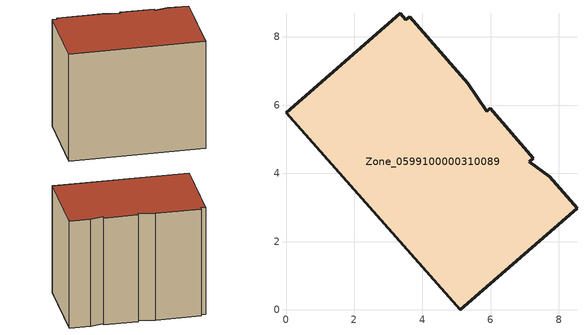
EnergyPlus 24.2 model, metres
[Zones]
Zone_0599100000310089
 floor ground (C_G): 5.98,5.91 7.25,4.45 7.13,4.35 7.74,3.9 8.53,2.99 5.11,0 0,5.79 3.35,8.7 3.51,8.5 3.63,8.6 5.33,6.65 5.89,5.83 z0
 wall outside (C_F): 5.11,0 8.53,2.99 7.74,3.9 7.13,4.35 7.25,4.45 5.98,5.91 5.89,5.83 5.33,6.65 3.63,8.6 3.51,8.5 3.35,8.7 0,5.79 5.11,0 z0:6.56
 roof outside (C_R): 7.25,4.45 5.98,5.91 5.89,5.83 5.33,6.65 3.63,8.6 3.51,8.5 3.35,8.7 0,5.79 5.11,0 8.53,2.99 7.74,3.9 7.13,4.35 z6.56
[BUILDING]
Pand.0599100000310089: North Axis=0; Terrain=City; Loads Convergence Tolerance Value=0.04; Temperature Convergence Tolerance Value=0.4; Solar Distribution=FullExterior; Maximum Number of Warmup Days=25; Minimum Number of Warmup Days=1
[Site:Location]
Rotterdam.The.Hague.AP_ZH_NLD Design_Conditions: Latitude=51.96; Longitude=4.45; Time Zone=1; Elevation=-4.5
[SITE:GROUNDTEMPERATURE:BUILDINGSURFACE]
18, 18, 18, 18, 18, 18, 18, 18, 18, 18, 18, 18
[MATERIAL] Thermal Absorptance=0.9; Solar Absorptance=0.7; Visible Absorptance=0.7
Name | Roughness | Thickness | Conductivity | Density | Specific Heat
G.TC.1946 | MediumSmooth | 0.15 | 1 | 540 | 1210
F.TC.1946 | Rough | 0.3 | 0.857143 | 1920 | 840
R.TC.1946 | MediumRough | 0.2 | 0.909091 | 1500 | 1000
[CONSTRUCTION]
C_G: G.TC.1946
C_F: F.TC.1946
C_R: R.TC.1946
[ZONE]
Zone_0599100000310089: Type=1; Multiplier=1; Ceiling Height=Autocalculate; Volume=Autocalculate; Floor Area=autocalculate; Part of Total Floor Area=Yes
[ZONEINFILTRATION:DESIGNFLOWRATE]
Infil_Zone_0599100000310089: Zone or ZoneList or Space or SpaceList=Zone_0599100000310089; Schedule=AlwaysOn; Design Flow Rate Calculation Method=Flow/Area; Flow Rate per Floor Area=0.003; Constant Term Coefficient=1; Temperature Term Coefficient=0; Velocity Term Coefficient=0; Velocity Squared Term Coefficient=0
[HVACTEMPLATE:ZONE:IDEALLOADSAIRSYSTEM]
Zone_0599100000310089: Maximum Heating Supply Air Temperature=50; Minimum Cooling Supply Air Temperature=13; Maximum Heating Supply Air Humidity Ratio=0.0156; Minimum Cooling Supply Air Humidity Ratio=0.0077; Heating Limit=NoLimit; Cooling Limit=NoLimit; Dehumidification Control Type=ConstantSensibleHeatRatio; Cooling Sensible Heat Ratio=0.7; Dehumidification Setpoint=60; Humidification Control Type=None; Humidification Setpoint=30; Outdoor Air Method=None; Outdoor Air Flow Rate per Person=0.00944; Outdoor Air Flow Rate per Zone Floor Area=0; Outdoor Air Flow Rate per Zone=0; Demand Controlled Ventilation Type=None; Outdoor Air Economizer Type=NoEconomizer; Heat Recovery Type=None; Sensible Heat Recovery Effectiveness=0.7; Latent Heat Recovery Effectiveness=0.65
[ZONECONTROL:THERMOSTAT]
ThermostatControl_Zone_0599100000310089: Zone or ZoneList=Zone_0599100000310089; Control Type Schedule=DualSetpointControlType; Control 1=Thermostat_Zone_0599100000310089; Temperature Difference Between Cutout And Setpoint=0
[THERMOSTATSETPOINT:DUALSETPOINT]
Thermostat_Zone_0599100000310089: Heating Setpoint Temperature Schedule=HeatingSetpoint_Zone_0599100000310089; Cooling Setpoint Temperature Schedule=CoolingSetpoint_Zone_0599100000310089
[SCHEDULE:COMPACT]
HeatingSetpoint_Zone_0599100000310089: Through: 12/31, For: AllDays, Until: 24:00, 21
CoolingSetpoint_Zone_0599100000310089: Through: 12/31, For: AllDays, Until: 24:00, 24
DualSetpointControlType: Through: 12/31, For: AllDays, Until: 24:00, 4
AlwaysOn: Through: 12/31, For: AllDays, Until: 24:00, 1
